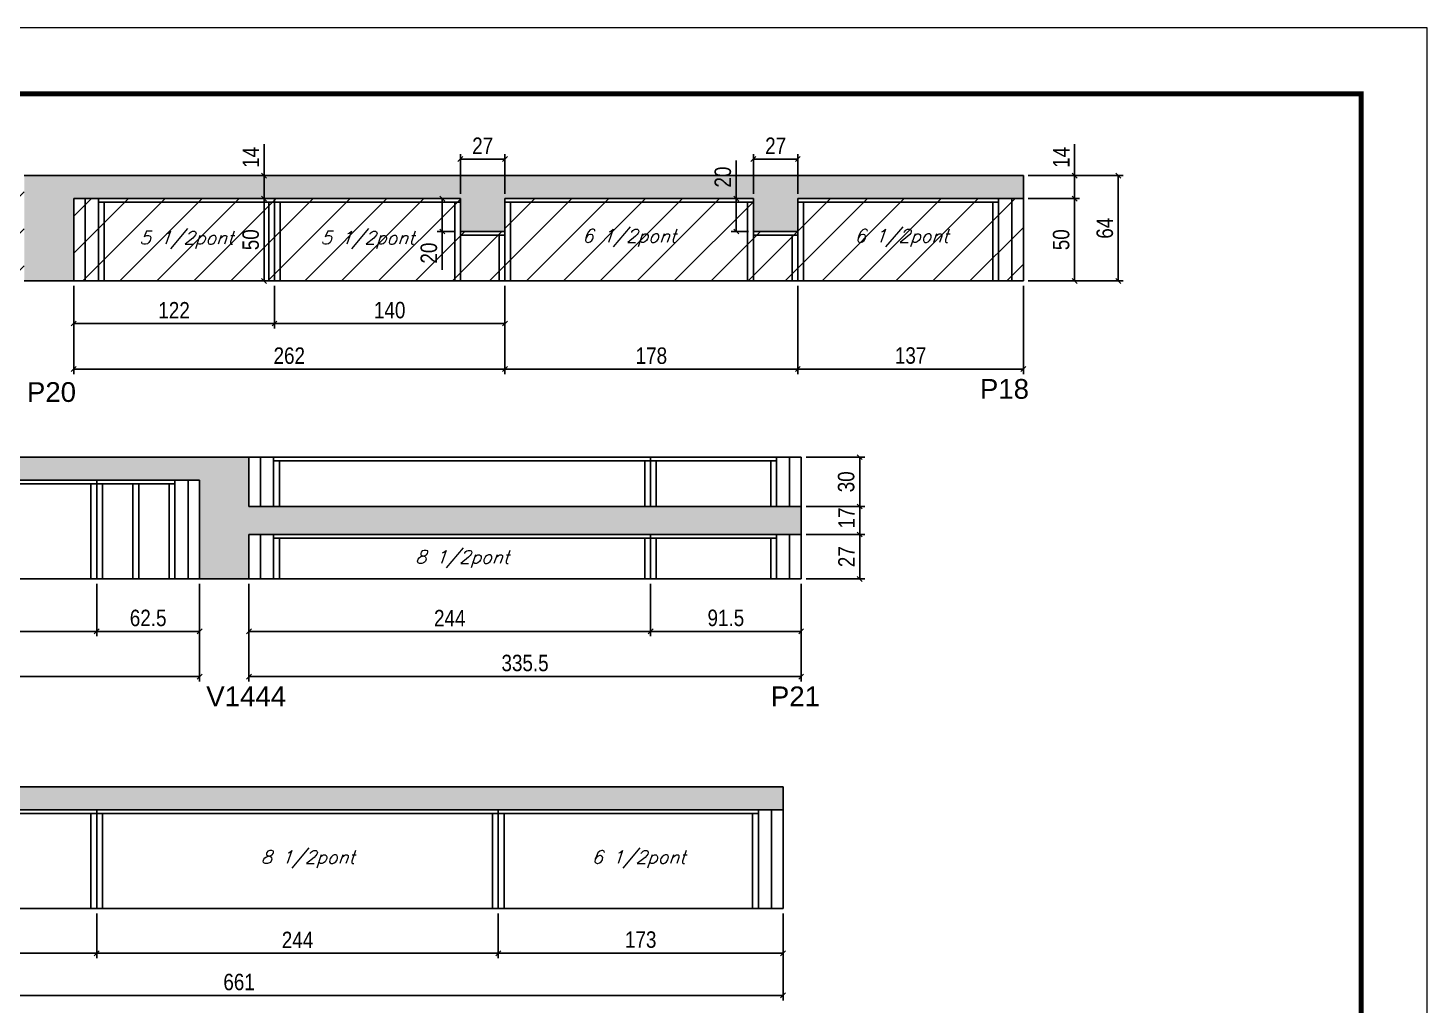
# Model space of a CAD drawing. Extents: x 3309 to 9563, y -2522 to 14608.
# Drawn here: x 3944 to 4794, y 9420 to 10014 of the extents above; entities that cross this region are included whole.
import ezdxf

# ---------------------------------------------------------------- set-up
doc = ezdxf.new("R2010")
doc.units = 0
doc.linetypes.add('DASHED', pattern=[0.75, 0.5, -0.25])
for name, color, linetype in [('5', 5, 'Continuous'), ('COTA', 241, 'Continuous'), ('Painéis', 200, 'Continuous'), ('SARR_2.2x7', 40, 'Continuous'), ('SARR_3.5x7', 81, 'Continuous'), ('texto', 7, 'Continuous')]:
    doc.layers.add(name, color=color, linetype=linetype)
for name, color, linetype, lineweight in [('Folhas', 255, 'Continuous', 9), ('Hachura', 251, 'Continuous', 9), ('SARRAFO DE PRESSAO', 251, 'DASHED', 9)]:
    doc.layers.add(name, color=color, linetype=linetype, lineweight=lineweight)
doc.styles.add('COTA TECNICA', font='techl___.ttf', dxfattribs={"height": 10})
doc.styles.add('Romans', font='romans.shx')
doc.styles.get("Standard").update_dxf_attribs({"font": 'arial.ttf'})
doc.dimstyles.new('PAINEL', dxfattribs={"dimtxt": 10, "dimasz": 3, "dimexe": 3, "dimexo": 3, "dimgap": 3, "dimtad": 1, "dimdec": 1, "dimzin": 12, "dimdsep": 46, "dimtxsty": 'COTA TECNICA', "dimblk1": 'OBLIQUE', "dimblk2": 'OBLIQUE', "dimsah": 1, "dimcen": 0.9, "dimclrd": 4, "dimclre": 4, "dimclrt": 240, "dimadec": 1, "dimazin": 3, "dimtfac": 1, "dimtdec": 1, "dimtmove": 0, "dimatfit": 3, "dimfxl": 1, "dimtolj": 1, "dimtzin": 12, "dimarcsym": 0})

# ---------------------------------------------------------------- blocks, each defined once
blk = doc.blocks.new('9999999999')
at = {"layer": 'Folhas'}
blk.add_lwpolyline([(98138.98, 34190.21), (99623.98, 34190.21), (99623.98, 35240.21), (98138.98, 35240.21)], close=True, dxfattribs=at)
at = {"layer": 'Folhas', "color": 30, "const_width": 3}
blk.add_lwpolyline([(98213.98, 34230.21), (99583.98, 34230.21), (99583.98, 35200.21), (98213.98, 35200.21)], close=True, dxfattribs=at)
blk = doc.blocks.new('_Oblique')
at = {"color": 0, "linetype": 'ByBlock', "lineweight": -2}
blk.add_line((-0.5, -0.5), (0.5, 0.5), dxfattribs=at)
blk = doc.blocks.new('*D1959')
at = {"layer": 'COTA', "color": 4, "linetype": 'ByBlock', "lineweight": -2, "transparency": 16777216}
for p, q in [((4094.11, 9856.84), (4094.11, 9830.92)), ((4234.11, 9856.84), (4234.11, 9830.92)), ((4234.11, 9833.92), (4094.11, 9833.92))]:
    blk.add_line(p, q, dxfattribs=at)
at = {"layer": 'Defpoints', "color": 0, "linetype": 'ByBlock', "transparency": 16777216}
for p in [(4094.11, 9859.84), (4234.11, 9859.84), (4094.11, 9833.92)]:
    blk.add_point(p, dxfattribs=at)
at = {"layer": 'COTA', "color": 4, "linetype": 'ByBlock', "lineweight": -2, "transparency": 16777216, "xscale": 3, "yscale": 3, "zscale": 3, "rotation": 180}
blk.add_blockref('_Oblique', (4094.11, 9833.92), dxfattribs=at)
at = {"layer": 'COTA', "color": 4, "linetype": 'ByBlock', "lineweight": -2, "transparency": 16777216, "xscale": 3, "yscale": 3, "zscale": 3}
blk.add_blockref('_Oblique', (4234.11, 9833.92), dxfattribs=at)
at = {"layer": 'COTA', "color": 240, "linetype": 'ByBlock', "transparency": 16777216, "insert": (4164.11, 9842.02), "char_height": 10, "attachment_point": 5, "style": 'COTA TECNICA'}
blk.add_mtext('\\A1;140', dxfattribs=at)
blk = doc.blocks.new('*D1960')
at = {"layer": 'COTA', "color": 4, "linetype": 'ByBlock', "lineweight": -2, "transparency": 16777216}
for p, q in [((3972.11, 9856.84), (3972.11, 9830.92)), ((4094.11, 9856.84), (4094.11, 9830.92)), ((4094.11, 9833.92), (3972.11, 9833.92))]:
    blk.add_line(p, q, dxfattribs=at)
at = {"layer": 'Defpoints', "color": 0, "linetype": 'ByBlock', "transparency": 16777216}
for p in [(3972.11, 9859.84), (4094.11, 9859.84), (3972.11, 9833.92)]:
    blk.add_point(p, dxfattribs=at)
at = {"layer": 'COTA', "color": 4, "linetype": 'ByBlock', "lineweight": -2, "transparency": 16777216, "xscale": 3, "yscale": 3, "zscale": 3, "rotation": 180}
blk.add_blockref('_Oblique', (3972.11, 9833.92), dxfattribs=at)
at = {"layer": 'COTA', "color": 4, "linetype": 'ByBlock', "lineweight": -2, "transparency": 16777216, "xscale": 3, "yscale": 3, "zscale": 3}
blk.add_blockref('_Oblique', (4094.11, 9833.92), dxfattribs=at)
at = {"layer": 'COTA', "color": 240, "linetype": 'ByBlock', "transparency": 16777216, "insert": (4033.11, 9841.98), "char_height": 10, "attachment_point": 5, "style": 'COTA TECNICA'}
blk.add_mtext('\\A1;122', dxfattribs=at)
blk = doc.blocks.new('*D1973')
at = {"layer": 'COTA', "color": 4, "linetype": 'ByBlock', "lineweight": -2, "transparency": 16777216}
for p, q in [((3972.11, 9856.84), (3972.11, 9803.21)), ((4234.11, 9856.84), (4234.11, 9803.21)), ((4234.11, 9806.21), (3972.11, 9806.21))]:
    blk.add_line(p, q, dxfattribs=at)
at = {"layer": 'Defpoints', "color": 0, "linetype": 'ByBlock', "transparency": 16777216}
for p in [(3972.11, 9859.84), (4234.11, 9859.84), (3972.11, 9806.21)]:
    blk.add_point(p, dxfattribs=at)
at = {"layer": 'COTA', "color": 4, "linetype": 'ByBlock', "lineweight": -2, "transparency": 16777216, "xscale": 3, "yscale": 3, "zscale": 3, "rotation": 180}
blk.add_blockref('_Oblique', (3972.11, 9806.21), dxfattribs=at)
at = {"layer": 'COTA', "color": 4, "linetype": 'ByBlock', "lineweight": -2, "transparency": 16777216, "xscale": 3, "yscale": 3, "zscale": 3}
blk.add_blockref('_Oblique', (4234.11, 9806.21), dxfattribs=at)
at = {"layer": 'COTA', "color": 240, "linetype": 'ByBlock', "transparency": 16777216, "insert": (4103.11, 9814.32), "char_height": 10, "attachment_point": 5, "style": 'COTA TECNICA'}
blk.add_mtext('\\A1;262', dxfattribs=at)
blk = doc.blocks.new('*D1974')
at = {"layer": 'COTA', "color": 4, "lineweight": -2, "transparency": 16777216}
for p, q in [((4234.11, 9856.84), (4234.11, 9803.21)), ((4412.11, 9856.84), (4412.11, 9803.21)), ((4234.11, 9806.21), (4412.11, 9806.21))]:
    blk.add_line(p, q, dxfattribs=at)
at = {"layer": 'Defpoints', "color": 0, "transparency": 16777216}
for p in [(4234.11, 9859.84), (4412.11, 9859.84), (4412.11, 9806.21)]:
    blk.add_point(p, dxfattribs=at)
at = {"layer": 'COTA', "color": 4, "lineweight": -2, "transparency": 16777216, "xscale": 3, "yscale": 3, "zscale": 3, "rotation": 180}
blk.add_blockref('_Oblique', (4234.11, 9806.21), dxfattribs=at)
at = {"layer": 'COTA', "color": 4, "lineweight": -2, "transparency": 16777216, "xscale": 3, "yscale": 3, "zscale": 3}
blk.add_blockref('_Oblique', (4412.11, 9806.21), dxfattribs=at)
at = {"layer": 'COTA', "color": 240, "transparency": 16777216, "insert": (4323.11, 9814.31), "char_height": 10, "attachment_point": 5, "style": 'COTA TECNICA'}
blk.add_mtext('\\A1;178', dxfattribs=at)
blk = doc.blocks.new('*D1975')
at = {"layer": 'COTA', "color": 4, "lineweight": -2, "transparency": 16777216}
for p, q in [((4204.11, 9909.84), (4193.05, 9909.84)), ((4196.05, 9909.84), (4196.05, 9889.84)), ((4204.11, 9889.84), (4193.05, 9889.84)), ((4196.05, 9889.84), (4196.05, 9866.63))]:
    blk.add_line(p, q, dxfattribs=at)
at = {"layer": 'Defpoints', "color": 0, "transparency": 16777216}
for p in [(4207.11, 9909.84), (4196.05, 9889.84), (4207.11, 9889.84)]:
    blk.add_point(p, dxfattribs=at)
at = {"layer": 'COTA', "color": 4, "lineweight": -2, "transparency": 16777216, "xscale": 3, "yscale": 3, "zscale": 3}
for p, rotation in [((4196.05, 9909.84), 90), ((4196.05, 9889.84), 270)]:
    blk.add_blockref('_Oblique', p, dxfattribs=dict(at, rotation=rotation))
at = {"layer": 'COTA', "color": 240, "transparency": 16777216, "insert": (4187.95, 9876.73), "char_height": 10, "attachment_point": 5, "rotation": 90, "style": 'COTA TECNICA'}
blk.add_mtext('\\A1;20', dxfattribs=at)
blk = doc.blocks.new('*D1976')
at = {"layer": 'COTA', "color": 4, "lineweight": -2, "transparency": 16777216}
for p, q in [((4207.11, 9912.84), (4207.11, 9936.9)), ((4234.11, 9912.84), (4234.11, 9936.9)), ((4207.11, 9933.9), (4234.11, 9933.9))]:
    blk.add_line(p, q, dxfattribs=at)
at = {"layer": 'Defpoints', "color": 0, "transparency": 16777216}
for p in [(4234.11, 9933.9), (4207.11, 9909.84), (4234.11, 9909.84)]:
    blk.add_point(p, dxfattribs=at)
at = {"layer": 'COTA', "color": 4, "lineweight": -2, "transparency": 16777216, "xscale": 3, "yscale": 3, "zscale": 3, "rotation": 180}
blk.add_blockref('_Oblique', (4207.11, 9933.9), dxfattribs=at)
at = {"layer": 'COTA', "color": 4, "lineweight": -2, "transparency": 16777216, "xscale": 3, "yscale": 3, "zscale": 3}
blk.add_blockref('_Oblique', (4234.11, 9933.9), dxfattribs=at)
at = {"layer": 'COTA', "color": 240, "transparency": 16777216, "insert": (4220.61, 9941.97), "char_height": 10, "attachment_point": 5, "style": 'COTA TECNICA'}
blk.add_mtext('\\A1;27', dxfattribs=at)
blk = doc.blocks.new('*D1977')
at = {"layer": 'COTA', "color": 4, "lineweight": -2, "transparency": 16777216}
for p, q in [((4385.11, 9912.84), (4385.11, 9936.9)), ((4412.11, 9912.84), (4412.11, 9936.9)), ((4385.11, 9933.9), (4412.11, 9933.9))]:
    blk.add_line(p, q, dxfattribs=at)
at = {"layer": 'Defpoints', "color": 0, "transparency": 16777216}
for p in [(4412.11, 9933.9), (4385.11, 9909.84), (4412.11, 9909.84)]:
    blk.add_point(p, dxfattribs=at)
at = {"layer": 'COTA', "color": 4, "lineweight": -2, "transparency": 16777216, "xscale": 3, "yscale": 3, "zscale": 3, "rotation": 180}
blk.add_blockref('_Oblique', (4385.11, 9933.9), dxfattribs=at)
at = {"layer": 'COTA', "color": 4, "lineweight": -2, "transparency": 16777216, "xscale": 3, "yscale": 3, "zscale": 3}
blk.add_blockref('_Oblique', (4412.11, 9933.9), dxfattribs=at)
at = {"layer": 'COTA', "color": 240, "transparency": 16777216, "insert": (4398.61, 9941.97), "char_height": 10, "attachment_point": 5, "style": 'COTA TECNICA'}
blk.add_mtext('\\A1;27', dxfattribs=at)
blk = doc.blocks.new('*D1961')
at = {"layer": 'COTA', "color": 4, "lineweight": -2, "transparency": 16777216}
for p, q in [((4552.11, 9909.84), (4583.22, 9909.84)), ((4580.22, 9859.84), (4580.22, 9909.84)), ((4552.11, 9859.84), (4583.22, 9859.84))]:
    blk.add_line(p, q, dxfattribs=at)
at = {"layer": 'Defpoints', "color": 0, "transparency": 16777216}
for p in [(4549.11, 9909.84), (4580.22, 9909.84), (4549.11, 9859.84)]:
    blk.add_point(p, dxfattribs=at)
at = {"layer": 'COTA', "color": 4, "lineweight": -2, "transparency": 16777216, "xscale": 3, "yscale": 3, "zscale": 3}
for p, rotation in [((4580.22, 9909.84), 90), ((4580.22, 9859.84), 270)]:
    blk.add_blockref('_Oblique', p, dxfattribs=dict(at, rotation=rotation))
at = {"layer": 'COTA', "color": 240, "transparency": 16777216, "insert": (4572.11, 9884.84), "char_height": 10, "attachment_point": 5, "rotation": 90, "style": 'COTA TECNICA'}
blk.add_mtext('\\A1;50', dxfattribs=at)
blk = doc.blocks.new('*D1962')
at = {"layer": 'COTA', "color": 4, "lineweight": -2, "transparency": 16777216}
for p, q in [((4580.22, 9923.84), (4580.22, 9942.95)), ((4552.11, 9923.84), (4583.22, 9923.84)), ((4580.22, 9909.84), (4580.22, 9923.84)), ((4552.11, 9909.84), (4583.22, 9909.84))]:
    blk.add_line(p, q, dxfattribs=at)
at = {"layer": 'Defpoints', "color": 0, "transparency": 16777216}
for p in [(4549.11, 9923.84), (4580.22, 9923.84), (4549.11, 9909.84)]:
    blk.add_point(p, dxfattribs=at)
at = {"layer": 'COTA', "color": 4, "lineweight": -2, "transparency": 16777216, "xscale": 3, "yscale": 3, "zscale": 3}
for p, rotation in [((4580.22, 9923.84), 90), ((4580.22, 9909.84), 270)]:
    blk.add_blockref('_Oblique', p, dxfattribs=dict(at, rotation=rotation))
at = {"layer": 'COTA', "color": 240, "transparency": 16777216, "insert": (4572.15, 9934.9), "char_height": 10, "attachment_point": 5, "rotation": 90, "style": 'COTA TECNICA'}
blk.add_mtext('\\A1;14', dxfattribs=at)
blk = doc.blocks.new('*D1963')
at = {"layer": 'COTA', "color": 4, "lineweight": -2, "transparency": 16777216}
for p, q in [((4552.11, 9923.84), (4609.74, 9923.84)), ((4606.74, 9859.84), (4606.74, 9923.84)), ((4552.11, 9859.84), (4609.74, 9859.84))]:
    blk.add_line(p, q, dxfattribs=at)
at = {"layer": 'Defpoints', "color": 0, "transparency": 16777216}
for p in [(4549.11, 9923.84), (4606.74, 9923.84), (4549.11, 9859.84)]:
    blk.add_point(p, dxfattribs=at)
at = {"layer": 'COTA', "color": 4, "lineweight": -2, "transparency": 16777216, "xscale": 3, "yscale": 3, "zscale": 3}
for p, rotation in [((4606.74, 9923.84), 90), ((4606.74, 9859.84), 270)]:
    blk.add_blockref('_Oblique', p, dxfattribs=dict(at, rotation=rotation))
at = {"layer": 'COTA', "color": 240, "transparency": 16777216, "insert": (4598.64, 9891.84), "char_height": 10, "attachment_point": 5, "rotation": 90, "style": 'COTA TECNICA'}
blk.add_mtext('\\A1;64', dxfattribs=at)
blk = doc.blocks.new('*D1978')
at = {"layer": 'COTA', "color": 4, "lineweight": -2, "transparency": 16777216}
for p, q in [((4412.11, 9856.84), (4412.11, 9803.21)), ((4549.11, 9856.84), (4549.11, 9803.21)), ((4549.11, 9806.21), (4412.11, 9806.21))]:
    blk.add_line(p, q, dxfattribs=at)
at = {"layer": 'Defpoints', "color": 0, "transparency": 16777216}
for p in [(4412.11, 9859.84), (4549.11, 9859.84), (4412.11, 9806.21)]:
    blk.add_point(p, dxfattribs=at)
at = {"layer": 'COTA', "color": 4, "lineweight": -2, "transparency": 16777216, "xscale": 3, "yscale": 3, "zscale": 3, "rotation": 180}
blk.add_blockref('_Oblique', (4412.11, 9806.21), dxfattribs=at)
at = {"layer": 'COTA', "color": 4, "lineweight": -2, "transparency": 16777216, "xscale": 3, "yscale": 3, "zscale": 3}
blk.add_blockref('_Oblique', (4549.11, 9806.21), dxfattribs=at)
at = {"layer": 'COTA', "color": 240, "transparency": 16777216, "insert": (4480.61, 9814.43), "char_height": 10, "attachment_point": 5, "style": 'COTA TECNICA'}
blk.add_mtext('\\A1;137', dxfattribs=at)
blk = doc.blocks.new('*D1979')
at = {"layer": 'COTA', "color": 4, "lineweight": -2, "transparency": 16777216}
for p, q in [((4374.66, 9909.84), (4374.66, 9933.05)), ((4382.11, 9909.84), (4371.66, 9909.84)), ((4374.66, 9889.84), (4374.66, 9909.84)), ((4382.11, 9889.84), (4371.66, 9889.84))]:
    blk.add_line(p, q, dxfattribs=at)
at = {"layer": 'Defpoints', "color": 0, "transparency": 16777216}
for p in [(4374.66, 9909.84), (4385.11, 9909.84), (4385.11, 9889.84)]:
    blk.add_point(p, dxfattribs=at)
at = {"layer": 'COTA', "color": 4, "lineweight": -2, "transparency": 16777216, "xscale": 3, "yscale": 3, "zscale": 3}
for p, rotation in [((4374.66, 9909.84), 90), ((4374.66, 9889.84), 270)]:
    blk.add_blockref('_Oblique', p, dxfattribs=dict(at, rotation=rotation))
at = {"layer": 'COTA', "color": 240, "transparency": 16777216, "insert": (4366.56, 9922.94), "char_height": 10, "attachment_point": 5, "rotation": 90, "style": 'COTA TECNICA'}
blk.add_mtext('\\A1;20', dxfattribs=at)
blk = doc.blocks.new('*D1980')
at = {"layer": 'COTA', "color": 4, "lineweight": -2, "transparency": 16777216}
for p, q in [((4091.11, 9909.84), (4084.8, 9909.84)), ((4087.8, 9909.84), (4087.8, 9859.84)), ((4091.11, 9859.84), (4084.8, 9859.84))]:
    blk.add_line(p, q, dxfattribs=at)
at = {"layer": 'Defpoints', "color": 0, "transparency": 16777216}
for p in [(4094.11, 9909.84, 0), (4087.8, 9859.84), (4094.11, 9859.84, 0)]:
    blk.add_point(p, dxfattribs=at)
at = {"layer": 'COTA', "color": 4, "lineweight": -2, "transparency": 16777216, "xscale": 3, "yscale": 3, "zscale": 3}
for p, rotation in [((4087.8, 9909.84), 90), ((4087.8, 9859.84), 270)]:
    blk.add_blockref('_Oblique', p, dxfattribs=dict(at, rotation=rotation))
at = {"layer": 'COTA', "color": 240, "transparency": 16777216, "insert": (4079.69, 9884.84), "char_height": 10, "attachment_point": 5, "rotation": 90, "style": 'COTA TECNICA'}
blk.add_mtext('\\A1;50', dxfattribs=at)
blk = doc.blocks.new('*D1981')
at = {"layer": 'COTA', "color": 4, "lineweight": -2, "transparency": 16777216}
for p, q in [((4087.8, 9923.84), (4087.8, 9942.95)), ((4091.11, 9923.84), (4084.8, 9923.84)), ((4087.8, 9909.84), (4087.8, 9923.84)), ((4091.11, 9909.84), (4084.8, 9909.84))]:
    blk.add_line(p, q, dxfattribs=at)
at = {"layer": 'Defpoints', "color": 0, "transparency": 16777216}
for p in [(4087.8, 9923.84), (4094.11, 9923.84, 0), (4094.11, 9909.84, 0)]:
    blk.add_point(p, dxfattribs=at)
at = {"layer": 'COTA', "color": 4, "lineweight": -2, "transparency": 16777216, "xscale": 3, "yscale": 3, "zscale": 3}
for p, rotation in [((4087.8, 9923.84), 90), ((4087.8, 9909.84), 270)]:
    blk.add_blockref('_Oblique', p, dxfattribs=dict(at, rotation=rotation))
at = {"layer": 'COTA', "color": 240, "transparency": 16777216, "insert": (4079.72, 9934.9), "char_height": 10, "attachment_point": 5, "rotation": 90, "style": 'COTA TECNICA'}
blk.add_mtext('\\A1;14', dxfattribs=at)
blk = doc.blocks.new('*D1982')
at = {"layer": 'COTA', "color": 4, "lineweight": -2, "transparency": 16777216}
for p, q in [((3742.11, 9675.71), (3742.11, 9616.33)), ((4048.61, 9675.71), (4048.61, 9616.33)), ((3742.11, 9619.33), (4048.61, 9619.33))]:
    blk.add_line(p, q, dxfattribs=at)
at = {"layer": 'Defpoints', "color": 0, "transparency": 16777216}
for p in [(3742.11, 9678.71), (4048.61, 9678.71), (4048.61, 9619.33)]:
    blk.add_point(p, dxfattribs=at)
at = {"layer": 'COTA', "color": 4, "lineweight": -2, "transparency": 16777216, "xscale": 3, "yscale": 3, "zscale": 3, "rotation": 180}
blk.add_blockref('_Oblique', (3742.11, 9619.33), dxfattribs=at)
at = {"layer": 'COTA', "color": 4, "lineweight": -2, "transparency": 16777216, "xscale": 3, "yscale": 3, "zscale": 3}
blk.add_blockref('_Oblique', (4048.61, 9619.33), dxfattribs=at)
at = {"layer": 'COTA', "color": 240, "transparency": 16777216, "insert": (3895.36, 9627.55), "char_height": 10, "attachment_point": 5, "style": 'COTA TECNICA'}
blk.add_mtext('\\A1;306.5', dxfattribs=at)
blk = doc.blocks.new('*D1983')
at = {"layer": 'COTA', "color": 4, "lineweight": -2, "transparency": 16777216}
for p, q in [((3742.11, 9675.71), (3742.11, 9643.81)), ((3986.11, 9675.71), (3986.11, 9643.81)), ((3742.11, 9646.81), (3986.11, 9646.81))]:
    blk.add_line(p, q, dxfattribs=at)
at = {"layer": 'Defpoints', "color": 0, "transparency": 16777216}
for p in [(3742.11, 9678.71), (3986.11, 9678.71), (3986.11, 9646.81)]:
    blk.add_point(p, dxfattribs=at)
at = {"layer": 'COTA', "color": 4, "lineweight": -2, "transparency": 16777216, "xscale": 3, "yscale": 3, "zscale": 3, "rotation": 180}
blk.add_blockref('_Oblique', (3742.11, 9646.81), dxfattribs=at)
at = {"layer": 'COTA', "color": 4, "lineweight": -2, "transparency": 16777216, "xscale": 3, "yscale": 3, "zscale": 3}
blk.add_blockref('_Oblique', (3986.11, 9646.81), dxfattribs=at)
at = {"layer": 'COTA', "color": 240, "transparency": 16777216, "insert": (3864.11, 9654.88), "char_height": 10, "attachment_point": 5, "style": 'COTA TECNICA'}
blk.add_mtext('\\A1;244', dxfattribs=at)
blk = doc.blocks.new('*D1984')
at = {"layer": 'COTA', "color": 4, "lineweight": -2, "transparency": 16777216}
for p, q in [((3986.11, 9675.71), (3986.11, 9643.81)), ((4048.61, 9675.71), (4048.61, 9643.81)), ((3986.11, 9646.81), (4048.61, 9646.81))]:
    blk.add_line(p, q, dxfattribs=at)
at = {"layer": 'Defpoints', "color": 0, "transparency": 16777216}
for p in [(3986.11, 9678.71), (4048.61, 9678.71), (4048.61, 9646.81)]:
    blk.add_point(p, dxfattribs=at)
at = {"layer": 'COTA', "color": 4, "lineweight": -2, "transparency": 16777216, "xscale": 3, "yscale": 3, "zscale": 3, "rotation": 180}
blk.add_blockref('_Oblique', (3986.11, 9646.81), dxfattribs=at)
at = {"layer": 'COTA', "color": 4, "lineweight": -2, "transparency": 16777216, "xscale": 3, "yscale": 3, "zscale": 3}
blk.add_blockref('_Oblique', (4048.61, 9646.81), dxfattribs=at)
at = {"layer": 'COTA', "color": 240, "transparency": 16777216, "insert": (4017.36, 9654.92), "char_height": 10, "attachment_point": 5, "style": 'COTA TECNICA'}
blk.add_mtext('\\A1;62.5', dxfattribs=at)
blk = doc.blocks.new('*D1988')
at = {"layer": 'COTA', "color": 4, "lineweight": -2, "transparency": 16777216}
for p, q in [((4078.61, 9675.71), (4078.61, 9616.33)), ((4414.11, 9675.71), (4414.11, 9616.33)), ((4078.61, 9619.33), (4414.11, 9619.33))]:
    blk.add_line(p, q, dxfattribs=at)
at = {"layer": 'Defpoints', "color": 0, "transparency": 16777216}
for p in [(4078.61, 9678.71), (4414.11, 9678.71), (4414.11, 9619.33)]:
    blk.add_point(p, dxfattribs=at)
at = {"layer": 'COTA', "color": 4, "lineweight": -2, "transparency": 16777216, "xscale": 3, "yscale": 3, "zscale": 3, "rotation": 180}
blk.add_blockref('_Oblique', (4078.61, 9619.33), dxfattribs=at)
at = {"layer": 'COTA', "color": 4, "lineweight": -2, "transparency": 16777216, "xscale": 3, "yscale": 3, "zscale": 3}
blk.add_blockref('_Oblique', (4414.11, 9619.33), dxfattribs=at)
at = {"layer": 'COTA', "color": 240, "transparency": 16777216, "insert": (4246.36, 9627.55), "char_height": 10, "attachment_point": 5, "style": 'COTA TECNICA'}
blk.add_mtext('\\A1;335.5', dxfattribs=at)
blk = doc.blocks.new('*D1989')
at = {"layer": 'COTA', "color": 4, "lineweight": -2, "transparency": 16777216}
for p, q in [((4078.61, 9675.71), (4078.61, 9643.81)), ((4322.61, 9675.71), (4322.61, 9643.81)), ((4078.61, 9646.81), (4322.61, 9646.81))]:
    blk.add_line(p, q, dxfattribs=at)
at = {"layer": 'Defpoints', "color": 0, "transparency": 16777216}
for p in [(4078.61, 9678.71), (4322.61, 9678.71), (4322.61, 9646.81)]:
    blk.add_point(p, dxfattribs=at)
at = {"layer": 'COTA', "color": 4, "lineweight": -2, "transparency": 16777216, "xscale": 3, "yscale": 3, "zscale": 3, "rotation": 180}
blk.add_blockref('_Oblique', (4078.61, 9646.81), dxfattribs=at)
at = {"layer": 'COTA', "color": 4, "lineweight": -2, "transparency": 16777216, "xscale": 3, "yscale": 3, "zscale": 3}
blk.add_blockref('_Oblique', (4322.61, 9646.81), dxfattribs=at)
at = {"layer": 'COTA', "color": 240, "transparency": 16777216, "insert": (4200.61, 9654.88), "char_height": 10, "attachment_point": 5, "style": 'COTA TECNICA'}
blk.add_mtext('\\A1;244', dxfattribs=at)
blk = doc.blocks.new('*D1990')
at = {"layer": 'COTA', "color": 4, "lineweight": -2, "transparency": 16777216}
for p, q in [((4322.61, 9675.71), (4322.61, 9643.81)), ((4414.11, 9675.71), (4414.11, 9643.81)), ((4322.61, 9646.81), (4414.11, 9646.81))]:
    blk.add_line(p, q, dxfattribs=at)
at = {"layer": 'Defpoints', "color": 0, "transparency": 16777216}
for p in [(4322.61, 9678.71), (4414.11, 9678.71), (4414.11, 9646.81)]:
    blk.add_point(p, dxfattribs=at)
at = {"layer": 'COTA', "color": 4, "lineweight": -2, "transparency": 16777216, "xscale": 3, "yscale": 3, "zscale": 3, "rotation": 180}
blk.add_blockref('_Oblique', (4322.61, 9646.81), dxfattribs=at)
at = {"layer": 'COTA', "color": 4, "lineweight": -2, "transparency": 16777216, "xscale": 3, "yscale": 3, "zscale": 3}
blk.add_blockref('_Oblique', (4414.11, 9646.81), dxfattribs=at)
at = {"layer": 'COTA', "color": 240, "transparency": 16777216, "insert": (4368.36, 9654.95), "char_height": 10, "attachment_point": 5, "style": 'COTA TECNICA'}
blk.add_mtext('\\A1;91.5', dxfattribs=at)
blk = doc.blocks.new('*D1991')
at = {"layer": 'COTA', "color": 4, "lineweight": -2, "transparency": 16777216}
for p, q in [((4417.11, 9705.71), (4452.72, 9705.71)), ((4449.72, 9705.71), (4449.72, 9678.71)), ((4417.11, 9678.71), (4452.72, 9678.71))]:
    blk.add_line(p, q, dxfattribs=at)
at = {"layer": 'Defpoints', "color": 0, "transparency": 16777216}
for p in [(4414.11, 9705.71, 0), (4414.11, 9678.71, 0), (4449.72, 9678.71)]:
    blk.add_point(p, dxfattribs=at)
at = {"layer": 'COTA', "color": 4, "lineweight": -2, "transparency": 16777216, "xscale": 3, "yscale": 3, "zscale": 3}
for p, rotation in [((4449.72, 9705.71), 90), ((4449.72, 9678.71), 270)]:
    blk.add_blockref('_Oblique', p, dxfattribs=dict(at, rotation=rotation))
at = {"layer": 'COTA', "color": 240, "transparency": 16777216, "insert": (4441.64, 9692.21), "char_height": 10, "attachment_point": 5, "rotation": 90, "style": 'COTA TECNICA'}
blk.add_mtext('\\A1;27', dxfattribs=at)
blk = doc.blocks.new('*D1992')
at = {"layer": 'COTA', "color": 4, "lineweight": -2, "transparency": 16777216}
for p, q in [((4417.11, 9722.71), (4452.72, 9722.71)), ((4449.72, 9705.71), (4449.72, 9722.71)), ((4417.11, 9705.71), (4452.72, 9705.71))]:
    blk.add_line(p, q, dxfattribs=at)
at = {"layer": 'Defpoints', "color": 0, "transparency": 16777216}
for p in [(4414.11, 9722.71, 0), (4449.72, 9722.71), (4414.11, 9705.71, 0)]:
    blk.add_point(p, dxfattribs=at)
at = {"layer": 'COTA', "color": 4, "lineweight": -2, "transparency": 16777216, "xscale": 3, "yscale": 3, "zscale": 3}
for p, rotation in [((4449.72, 9722.71), 90), ((4449.72, 9705.71), 270)]:
    blk.add_blockref('_Oblique', p, dxfattribs=dict(at, rotation=rotation))
at = {"layer": 'COTA', "color": 240, "transparency": 16777216, "insert": (4441.64, 9715.71), "char_height": 10, "attachment_point": 5, "rotation": 90, "style": 'COTA TECNICA'}
blk.add_mtext('\\A1;17', dxfattribs=at)
blk = doc.blocks.new('*D1993')
at = {"layer": 'COTA', "color": 4, "lineweight": -2, "transparency": 16777216}
for p, q in [((4417.11, 9752.71), (4452.72, 9752.71)), ((4449.72, 9722.71), (4449.72, 9752.71)), ((4417.11, 9722.71), (4452.72, 9722.71))]:
    blk.add_line(p, q, dxfattribs=at)
at = {"layer": 'Defpoints', "color": 0, "transparency": 16777216}
for p in [(4414.11, 9752.71, 0), (4449.72, 9752.71), (4414.11, 9722.71, 0)]:
    blk.add_point(p, dxfattribs=at)
at = {"layer": 'COTA', "color": 4, "lineweight": -2, "transparency": 16777216, "xscale": 3, "yscale": 3, "zscale": 3}
for p, rotation in [((4449.72, 9752.71), 90), ((4449.72, 9722.71), 270)]:
    blk.add_blockref('_Oblique', p, dxfattribs=dict(at, rotation=rotation))
at = {"layer": 'COTA', "color": 240, "transparency": 16777216, "insert": (4441.5, 9737.71), "char_height": 10, "attachment_point": 5, "rotation": 90, "style": 'COTA TECNICA'}
blk.add_mtext('\\A1;30', dxfattribs=at)
blk = doc.blocks.new('*D1994')
at = {"layer": 'COTA', "color": 4, "linetype": 'ByBlock', "lineweight": -2, "transparency": 16777216}
for p, q in [((3742.11, 9475.32), (3742.11, 9448.19)), ((3986.11, 9475.32), (3986.11, 9448.19)), ((3986.11, 9451.19), (3742.11, 9451.19))]:
    blk.add_line(p, q, dxfattribs=at)
at = {"layer": 'Defpoints', "color": 0, "linetype": 'ByBlock', "transparency": 16777216}
for p in [(3742.11, 9478.32), (3986.11, 9478.32), (3742.11, 9451.19)]:
    blk.add_point(p, dxfattribs=at)
at = {"layer": 'COTA', "color": 4, "linetype": 'ByBlock', "lineweight": -2, "transparency": 16777216, "xscale": 3, "yscale": 3, "zscale": 3, "rotation": 180}
blk.add_blockref('_Oblique', (3742.11, 9451.19), dxfattribs=at)
at = {"layer": 'COTA', "color": 4, "linetype": 'ByBlock', "lineweight": -2, "transparency": 16777216, "xscale": 3, "yscale": 3, "zscale": 3}
blk.add_blockref('_Oblique', (3986.11, 9451.19), dxfattribs=at)
at = {"layer": 'COTA', "color": 240, "linetype": 'ByBlock', "transparency": 16777216, "insert": (3864.11, 9459.27), "char_height": 10, "attachment_point": 5, "style": 'COTA TECNICA'}
blk.add_mtext('\\A1;244', dxfattribs=at)
blk = doc.blocks.new('*D1995')
at = {"layer": 'COTA', "color": 4, "lineweight": -2, "transparency": 16777216}
for p, q in [((3986.11, 9475.32), (3986.11, 9448.19)), ((4230.11, 9475.32), (4230.11, 9448.19)), ((3986.11, 9451.19), (4230.11, 9451.19))]:
    blk.add_line(p, q, dxfattribs=at)
at = {"layer": 'Defpoints', "color": 0, "transparency": 16777216}
for p in [(3986.11, 9478.32, 0), (4230.11, 9478.32, 0), (4230.11, 9451.19)]:
    blk.add_point(p, dxfattribs=at)
at = {"layer": 'COTA', "color": 4, "lineweight": -2, "transparency": 16777216, "xscale": 3, "yscale": 3, "zscale": 3, "rotation": 180}
blk.add_blockref('_Oblique', (3986.11, 9451.19), dxfattribs=at)
at = {"layer": 'COTA', "color": 4, "lineweight": -2, "transparency": 16777216, "xscale": 3, "yscale": 3, "zscale": 3}
blk.add_blockref('_Oblique', (4230.11, 9451.19), dxfattribs=at)
at = {"layer": 'COTA', "color": 240, "transparency": 16777216, "insert": (4108.11, 9459.27), "char_height": 10, "attachment_point": 5, "style": 'COTA TECNICA'}
blk.add_mtext('\\A1;244', dxfattribs=at)
blk = doc.blocks.new('*D1996')
at = {"layer": 'COTA', "color": 4, "lineweight": -2, "transparency": 16777216}
for p, q in [((4230.11, 9475.32), (4230.11, 9448.19)), ((4403.11, 9475.32), (4403.11, 9448.19)), ((4230.11, 9451.19), (4403.11, 9451.19))]:
    blk.add_line(p, q, dxfattribs=at)
at = {"layer": 'Defpoints', "color": 0, "transparency": 16777216}
for p in [(4230.11, 9478.32, 0), (4403.11, 9478.32, 0), (4403.11, 9451.19)]:
    blk.add_point(p, dxfattribs=at)
at = {"layer": 'COTA', "color": 4, "lineweight": -2, "transparency": 16777216, "xscale": 3, "yscale": 3, "zscale": 3, "rotation": 180}
blk.add_blockref('_Oblique', (4230.11, 9451.19), dxfattribs=at)
at = {"layer": 'COTA', "color": 4, "lineweight": -2, "transparency": 16777216, "xscale": 3, "yscale": 3, "zscale": 3}
blk.add_blockref('_Oblique', (4403.11, 9451.19), dxfattribs=at)
at = {"layer": 'COTA', "color": 240, "transparency": 16777216, "insert": (4316.61, 9459.41), "char_height": 10, "attachment_point": 5, "style": 'COTA TECNICA'}
blk.add_mtext('\\A1;173', dxfattribs=at)
blk = doc.blocks.new('*D1997')
at = {"layer": 'COTA', "color": 4, "lineweight": -2, "transparency": 16777216}
for p, q in [((3742.11, 9475.32), (3742.11, 9422.54)), ((4403.11, 9475.32), (4403.11, 9422.54)), ((4403.11, 9425.54), (3742.11, 9425.54))]:
    blk.add_line(p, q, dxfattribs=at)
at = {"layer": 'Defpoints', "color": 0, "transparency": 16777216}
for p in [(3742.11, 9478.32, 0), (4403.11, 9478.32, 0), (3742.11, 9425.54)]:
    blk.add_point(p, dxfattribs=at)
at = {"layer": 'COTA', "color": 4, "lineweight": -2, "transparency": 16777216, "xscale": 3, "yscale": 3, "zscale": 3, "rotation": 180}
blk.add_blockref('_Oblique', (3742.11, 9425.54), dxfattribs=at)
at = {"layer": 'COTA', "color": 4, "lineweight": -2, "transparency": 16777216, "xscale": 3, "yscale": 3, "zscale": 3}
blk.add_blockref('_Oblique', (4403.11, 9425.54), dxfattribs=at)
at = {"layer": 'COTA', "color": 240, "transparency": 16777216, "insert": (4072.61, 9433.64), "char_height": 10, "attachment_point": 5, "style": 'COTA TECNICA'}
blk.add_mtext('\\A1;661', dxfattribs=at)

msp = doc.modelspace()

# ---------------------------------------------------------------- hatches: boundary and pattern name
at = {"layer": 'COTA'}
h = msp.add_hatch(dxfattribs=at)
h.set_pattern_fill('AR-CONC', color=256, scale=0.03)
h.set_pattern_definition([(50, (-3233.3156, -935.0153), (5.46554, -0.4781726), [0.5715, -6.2865]), (355, (-3233.3156, -935.0153), (-1.0573026, 5.7317054), [0.4572, -5.0292175]), (100.451445, (-3232.86, -935.055), (4.4082374, 5.2535326), [0.4857003, -5.3427073]), (46.1842, (-3233.3156, -933.491), (8.1323712, -1.26127), [0.85725, -9.42975]), (96.63556, (-3232.638, -933.5964), (7.122124, 7.4227837), [0.7285507, -8.014068]), (351.18415, (-3233.316, -933.491), (7.122124, 7.422784), [0.685799, -7.543792]), (21, (-3232.5536, -933.8723), (4.5484317, -3.067956), [0.5715, -6.2865]), (326, (-3232.5536, -933.8723), (1.8540609, 5.525639), [0.4572, -5.0292]), (71.451445, (-3232.1746, -934.128), (6.4024926, 2.457683), [0.4857003, -5.3426981]), (37.5, (-3233.3156, -935.0153), (0.0926581, 2.53665117), [0, -4.96824, 0, -5.1054, 0, -5.04825]), (7.5, (-3233.3156, -935.0153), (2.0045899, 3.00541724), [0, -2.91084, 0, -4.85394, 0, -1.92405]), (327.5, (-3235.0149, -935.0153), (4.06771786, -0.17186232), [0, -1.905, 0, -5.9436, 0, -7.8867]), (317.5, (-3235.777, -935.0153), (4.4438754, 0.7627947), [0, -2.4765, 0, -3.94716, 0, -5.6007])])
h.paths.add_polyline_path([(4207.11, 9889.84), (4234.11, 9889.84), (4234.11, 9909.84), (4385.11, 9909.84), (4385.11, 9889.84), (4412.11, 9889.84), (4412.11, 9909.84), (4549.11, 9909.84), (4549.11, 9923.84), (3942.11, 9923.84), (3942.11, 9859.84), (3972.11, 9859.84), (3972.11, 9909.84), (4207.11, 9909.84)])
h = msp.add_hatch(dxfattribs=at)
h.set_pattern_fill('AR-CONC', color=256, scale=0.03)
h.paths.add_polyline_path([(4048.61, 9678.71), (4078.61, 9678.71), (4078.61, 9705.71), (4414.11, 9705.71), (4414.11, 9722.71), (4078.61, 9722.71), (4078.61, 9752.71), (3742.11, 9752.71), (3742.11, 9738.71), (4048.61, 9738.71)])
h = msp.add_hatch(dxfattribs=at)
h.set_pattern_fill('AR-CONC', color=256, scale=0.03)
h.paths.add_polyline_path([(4403.11, 9552.32), (3742.11, 9552.32), (3742.11, 9538.32), (4403.11, 9538.32)])
at = {"layer": 'Hachura'}
h = msp.add_hatch(dxfattribs=at)
h.set_pattern_fill('ANSI31', color=256, scale=5)
h.paths.add_polyline_path([(3820.11, 9859.84), (3820.11, 9923.84), (3742.11, 9923.84), (3742.11, 9859.84)])
h.paths.add_polyline_path([(3942.11, 9859.84), (3942.11, 9923.84), (3820.11, 9923.84), (3820.11, 9859.84)])
h.paths.add_polyline_path([(4094.11, 9859.84), (4094.11, 9909.84), (3972.11, 9909.84), (3972.11, 9859.84)])
h.paths.add_polyline_path([(4234.11, 9859.84), (4234.11, 9889.84), (4207.11, 9889.84), (4207.11, 9909.84), (4094.11, 9909.84), (4094.11, 9859.84)])
h.paths.add_polyline_path([(4234.11, 9909.84), (4234.11, 9859.84), (4412.11, 9859.84), (4412.11, 9889.84), (4385.11, 9889.84), (4385.11, 9909.84)])
h.paths.add_polyline_path([(4412.11, 9909.84), (4412.11, 9859.84), (4549.11, 9859.84), (4549.11, 9909.84)])
h.paths.add_polyline_path([(3986.11, 9303.82), (3986.11, 9353.82), (3742.11, 9353.82), (3742.11, 9303.82)])
h.paths.add_polyline_path([(4230.11, 9303.82), (4230.11, 9353.82), (3986.11, 9353.82), (3986.11, 9303.82)])
h.paths.add_polyline_path([(4474.11, 9303.82), (4474.11, 9353.82), (4230.11, 9353.82), (4230.11, 9303.82)])
h.paths.add_polyline_path([(4474.11, 9353.82), (4474.11, 9303.82), (4576.11, 9303.82), (4576.11, 9353.82)])

# ---------------------------------------------------------------- linework, layer by layer
at = {"layer": 'COTA'}
for p, q in [((3942.11, 9923.84, 0), (4549.11, 9923.84, 0)), ((4549.11, 9923.84, 0), (4549.11, 9909.84, 0)), ((4207.11, 9889.84, 0), (4207.11, 9859.84, 0)), ((4385.11, 9889.84, 0), (4385.11, 9859.84, 0)), ((3942.11, 9859.84, 0), (3972.11, 9859.84, 0)), ((3742.11, 9752.71, 0), (4078.61, 9752.71, 0)), ((4414.11, 9705.71, 0), (4414.11, 9722.71, 0)), ((4048.61, 9678.71, 0), (4078.61, 9678.71, 0)), ((3742.11, 9552.32, 0), (4403.11, 9552.32, 0)), ((4403.11, 9538.32, 0), (4403.11, 9552.32, 0))]:
    msp.add_line(p, q, dxfattribs=at)
at = {"layer": 'Painéis', "linetype": 'ByBlock'}
for p, q in [((4207.11, 9909.84, 0), (3972.11, 9909.84, 0)), ((3972.11, 9859.84, 0), (3972.11, 9909.84, 0)), ((4094.11, 9859.84, 0), (4094.11, 9909.84, 0)), ((4207.11, 9889.84, 0), (4207.11, 9909.84, 0)), ((4234.11, 9859.84, 0), (4234.11, 9909.84, 0)), ((4234.11, 9909.84, 0), (4385.11, 9909.84, 0)), ((4385.11, 9889.84, 0), (4385.11, 9909.84, 0)), ((4412.11, 9859.84, 0), (4412.11, 9909.84, 0)), ((4412.11, 9909.84, 0), (4549.11, 9909.84, 0)), ((4549.11, 9909.84, 0), (4549.11, 9859.84, 0)), ((4234.11, 9889.84, 0), (4207.11, 9889.84, 0)), ((4412.11, 9889.84, 0), (4385.11, 9889.84, 0)), ((4549.11, 9859.84, 0), (3972.11, 9859.84, 0)), ((4414.11, 9752.71, 0), (4078.61, 9752.71, 0)), ((4078.61, 9752.71, 0), (4078.61, 9722.71, 0)), ((4322.61, 9752.71, 0), (4322.61, 9722.71, 0)), ((4414.11, 9722.71, 0), (4414.11, 9752.71, 0)), ((4048.61, 9738.71, 0), (3742.11, 9738.71, 0)), ((3986.11, 9738.71, 0), (3986.11, 9678.71, 0)), ((4048.61, 9678.71, 0), (4048.61, 9738.71, 0)), ((4078.61, 9722.71, 0), (4414.11, 9722.71, 0)), ((4414.11, 9705.71, 0), (4078.61, 9705.71, 0)), ((4078.61, 9705.71, 0), (4078.61, 9678.71, 0)), ((4322.61, 9705.71, 0), (4322.61, 9678.71, 0)), ((4414.11, 9678.71, 0), (4414.11, 9705.71, 0)), ((3742.11, 9678.71, 0), (4048.61, 9678.71, 0)), ((4078.61, 9678.71, 0), (4414.11, 9678.71, 0)), ((4403.11, 9538.32, 0), (3742.11, 9538.32, 0)), ((3986.11, 9478.32, 0), (3986.11, 9538.32, 0)), ((4230.11, 9478.32, 0), (4230.11, 9538.32, 0)), ((4403.11, 9478.32, 0), (4403.11, 9538.32, 0)), ((4403.11, 9478.32, 0), (3742.11, 9478.32, 0))]:
    msp.add_line(p, q, dxfattribs=at)
at = {"layer": 'SARR_2.2x7', "linetype": 'Continuous'}
for p, q in [((3979.11, 9859.84, 0), (3979.11, 9909.84, 0)), ((4094.11, 9907.64, 0), (3987.11, 9907.64, 0)), ((4207.11, 9907.64, 0), (4094.11, 9907.64, 0)), ((4385.11, 9907.64, 0), (4234.11, 9907.64, 0)), ((4534.11, 9907.64, 0), (4412.11, 9907.64, 0)), ((4542.11, 9859.84, 0), (4542.11, 9909.84, 0)), ((4234.11, 9887.64, 0), (4207.11, 9887.64, 0)), ((4412.11, 9887.64, 0), (4385.11, 9887.64, 0)), ((4085.61, 9722.71, 0), (4085.61, 9752.71, 0)), ((4093.61, 9750.51, 0), (4322.61, 9750.51, 0)), ((4322.61, 9750.51, 0), (4399.11, 9750.51, 0)), ((4407.11, 9722.71, 0), (4407.11, 9752.71, 0)), ((3757.11, 9736.51, 0), (3986.11, 9736.51, 0)), ((3986.11, 9736.51, 0), (4033.61, 9736.51, 0)), ((4041.61, 9678.71, 0), (4041.61, 9738.71, 0)), ((4085.61, 9678.71, 0), (4085.61, 9705.71, 0)), ((4093.61, 9703.51, 0), (4322.61, 9703.51, 0)), ((4322.61, 9703.51, 0), (4399.11, 9703.51, 0)), ((4407.11, 9678.71, 0), (4407.11, 9705.71, 0)), ((4396.11, 9478.32, 0), (4396.11, 9538.32, 0)), ((3986.11, 9536.12, 0), (3757.11, 9536.12, 0)), ((4230.11, 9536.12, 0), (3986.11, 9536.12, 0)), ((4388.11, 9536.12, 0), (4230.11, 9536.12, 0))]:
    msp.add_line(p, q, dxfattribs=at)
at = {"layer": 'SARR_3.5x7'}
for p, q in [((3987.11, 9909.84, 0), (3987.11, 9859.84, 0)), ((3990.61, 9907.64, 0), (3990.61, 9859.84, 0)), ((4090.61, 9907.64, 0), (4090.61, 9859.84, 0)), ((4097.61, 9907.64, 0), (4097.61, 9859.84, 0)), ((4203.61, 9907.64, 0), (4203.61, 9859.84, 0)), ((4237.61, 9907.64, 0), (4237.61, 9859.84, 0)), ((4381.61, 9907.64, 0), (4381.61, 9859.84, 0)), ((4415.61, 9907.64, 0), (4415.61, 9859.84, 0)), ((4530.61, 9907.64, 0), (4530.61, 9859.84, 0)), ((4534.11, 9909.84, 0), (4534.11, 9859.84, 0)), ((4230.61, 9887.64, 0), (4230.61, 9859.84, 0)), ((4408.61, 9887.64, 0), (4408.61, 9859.84, 0)), ((4093.61, 9752.71, 0), (4093.61, 9722.71, 0)), ((4097.11, 9750.51, 0), (4097.11, 9722.71, 0)), ((4319.11, 9750.51, 0), (4319.11, 9722.71, 0)), ((4326.11, 9750.51, 0), (4326.11, 9722.71, 0)), ((4395.61, 9750.51, 0), (4395.61, 9722.71, 0)), ((4399.11, 9752.71, 0), (4399.11, 9722.71, 0)), ((3982.61, 9736.51, 0), (3982.61, 9678.71, 0)), ((3989.61, 9736.51, 0), (3989.61, 9678.71, 0)), ((4008.14, 9736.51, 0), (4008.14, 9678.71, 0)), ((4011.64, 9736.51, 0), (4011.64, 9678.71, 0)), ((4030.11, 9736.51, 0), (4030.11, 9678.71, 0)), ((4033.61, 9738.71, 0), (4033.61, 9678.71, 0)), ((4093.61, 9705.71, 0), (4093.61, 9678.71, 0)), ((4097.11, 9703.51, 0), (4097.11, 9678.71, 0)), ((4319.11, 9703.51, 0), (4319.11, 9678.71, 0)), ((4326.11, 9703.51, 0), (4326.11, 9678.71, 0)), ((4395.61, 9703.51, 0), (4395.61, 9678.71, 0)), ((4399.11, 9705.71, 0), (4399.11, 9678.71, 0)), ((4388.11, 9538.32, 0), (4388.11, 9478.32, 0)), ((3982.61, 9536.12, 0), (3982.61, 9478.32, 0)), ((3989.61, 9536.12, 0), (3989.61, 9478.32, 0)), ((4226.61, 9536.12, 0), (4226.61, 9478.32, 0)), ((4233.61, 9536.12, 0), (4233.61, 9478.32, 0)), ((4384.61, 9536.12, 0), (4384.61, 9478.32, 0))]:
    msp.add_line(p, q, dxfattribs=at)

# ---------------------------------------------------------------- block references
at = {"layer": 'SARRAFO DE PRESSAO', "color": 6, "linetype": 'ByBlock'}
msp.add_blockref('9999999999', (-94829.61, -25226.65), dxfattribs=at)

# ---------------------------------------------------------------- texts
at = {"layer": '5', "linetype": 'Continuous'}
for s, rotation, p in [('P20', 0.00004, (3943.71, 9786.27, 0)), ('P18', 0.00004, (4522.73, 9788.2, 0)), ('V1444', 359.99996, (4052.67, 9601.32, 0)), ('P21', 359.99996, (4395.73, 9601.32, 0))]:
    msp.add_text(s, height=12, rotation=rotation, dxfattribs=at).set_placement(p)
at = {"layer": 'texto', "color": 2, "char_height": 8, "attachment_point": 5, "style": 'Romans'}
for s, insert in [('{\\Q19;\\C256;5 1/2pont}', (4040.61, 9884.74, 0)), ('{\\Q19;\\C256;5 1/2pont}', (4150.61, 9884.74, 0)), ('{\\Q19;\\C256;6 1/2pont}', (4309.61, 9885.84, 0)), ('{\\Q19;\\C256;6 1/2pont}', (4475.11, 9885.84, 0)), ('{\\Q19;\\C256;8 1/2pont}', (4208.11, 9690.71, 0)), ('{\\Q19;\\C256;8 1/2pont}', (4114.36, 9508.32, 0)), ('{\\Q19;\\C256;6 1/2pont}', (4315.36, 9508.32, 0))]:
    msp.add_mtext(s, dxfattribs=dict(at, insert=insert))

# ---------------------------------------------------------------- dimensions: what is measured, and where the dimension line sits
at = {"layer": 'COTA'}
for base, p1, p2, picture, middle in [((4234.11, 9933.9, 0), (4207.11, 9909.84, 0), (4234.11, 9909.84, 0), '*D1976', (4220.61, 9941.97, 0)), ((4412.11, 9933.9, 0), (4385.11, 9909.84, 0), (4412.11, 9909.84, 0), '*D1977', (4398.61, 9941.97, 0)), ((4412.11, 9806.21, 0), (4234.11, 9859.84, 0), (4412.11, 9859.84, 0), '*D1974', (4323.11, 9814.31, 0)), ((4412.11, 9806.21, 0), (4549.11, 9859.84, 0), (4412.11, 9859.84, 0), '*D1978', (4480.61, 9814.43, 0)), ((3986.11, 9646.81, 0), (3742.11, 9678.71, 0), (3986.11, 9678.71, 0), '*D1983', (3864.11, 9654.88, 0)), ((4322.61, 9646.81, 0), (4078.61, 9678.71, 0), (4322.61, 9678.71, 0), '*D1989', (4200.61, 9654.88, 0)), ((3742.11, 9425.54), (4403.11, 9478.32, 0), (3742.11, 9478.32, 0), '*D1997', (4072.61, 9433.64)), ((4230.11, 9451.19), (3986.11, 9478.32, 0), (4230.11, 9478.32, 0), '*D1995', (4108.11, 9459.27)), ((4403.11, 9451.19), (4230.11, 9478.32, 0), (4403.11, 9478.32, 0), '*D1996', (4316.61, 9459.41))]:
    dim = msp.add_linear_dim(base=base, p1=p1, p2=p2, dimstyle='PAINEL', dxfattribs=at)
    dim.commit()
    dim.dimension.update_dxf_attribs({"geometry": picture, "text_midpoint": middle})
for base, p1, p2, angle, picture, middle in [((4087.8, 9923.84), (4094.11, 9909.84, 0), (4094.11, 9923.84, 0), 90, '*D1981', (4079.72, 9934.9)), ((4580.22, 9923.84, 0), (4549.11, 9909.84, 0), (4549.11, 9923.84, 0), 90, '*D1962', (4572.15, 9934.9, 0)), ((4374.66, 9909.84, 0), (4385.11, 9889.84, 0), (4385.11, 9909.84, 0), 90, '*D1979', (4366.56, 9922.94, 0)), ((4606.74, 9923.84, 0), (4549.11, 9859.84, 0), (4549.11, 9923.84, 0), 90, '*D1963', (4598.64, 9891.84, 0)), ((4087.8, 9859.84), (4094.11, 9909.84, 0), (4094.11, 9859.84, 0), 90, '*D1980', (4079.69, 9884.84)), ((4196.05, 9889.84, 0), (4207.11, 9909.84, 0), (4207.11, 9889.84, 0), 90, '*D1975', (4187.95, 9876.73, 0)), ((4580.22, 9909.84, 0), (4549.11, 9859.84, 0), (4549.11, 9909.84, 0), 90, '*D1961', (4572.11, 9884.84, 0)), ((4449.72, 9752.71), (4414.11, 9722.71, 0), (4414.11, 9752.71, 0), 90, '*D1993', (4441.5, 9737.71)), ((4449.72, 9678.71), (4414.11, 9705.71, 0), (4414.11, 9678.71, 0), 90, '*D1991', (4441.64, 9692.21)), ((4048.61, 9619.33, 0), (3742.11, 9678.71, 0), (4048.61, 9678.71, 0), 180, '*D1982', (3895.36, 9627.55, 0)), ((4414.11, 9619.33, 0), (4078.61, 9678.71, 0), (4414.11, 9678.71, 0), 180, '*D1988', (4246.36, 9627.55, 0))]:
    dim = msp.add_linear_dim(base=base, p1=p1, p2=p2, angle=angle, dimstyle='PAINEL', dxfattribs=at)
    dim.commit()
    dim.dimension.update_dxf_attribs({"geometry": picture, "text_midpoint": middle})
at = {"layer": 'COTA', "linetype": 'ByBlock'}
for base, p1, p2, picture, middle in [((3972.11, 9833.92, 0), (4094.11, 9859.84, 0), (3972.11, 9859.84, 0), '*D1960', (4033.11, 9841.98, 0)), ((3742.11, 9451.19, 0), (3986.11, 9478.32, 0), (3742.11, 9478.32, 0), '*D1994', (3864.11, 9459.27, 0))]:
    dim = msp.add_linear_dim(base=base, p1=p1, p2=p2, angle=180, dimstyle='PAINEL', override={"dimtmove": 1}, dxfattribs=at)
    dim.commit()
    dim.dimension.update_dxf_attribs({"geometry": picture, "text_midpoint": middle})
for base, p2, picture, middle in [((3972.11, 9806.21, 0), (3972.11, 9859.84, 0), '*D1973', (4103.11, 9814.32, 0)), ((4094.11, 9833.92, 0), (4094.11, 9859.84, 0), '*D1959', (4164.11, 9842.02, 0))]:
    dim = msp.add_linear_dim(base=base, p1=(4234.11, 9859.84, 0), p2=p2, angle=180, dimstyle='PAINEL', dxfattribs=at)
    dim.commit()
    dim.dimension.update_dxf_attribs({"geometry": picture, "text_midpoint": middle})
at = {"layer": 'COTA'}
dim = msp.add_linear_dim(base=(4449.72, 9722.71), p1=(4414.11, 9705.71, 0), p2=(4414.11, 9722.71, 0), angle=90, dimstyle='PAINEL', dxfattribs=at)
dim.commit()
dim.dimension.update_dxf_attribs({"geometry": '*D1992', "text_midpoint": (4449.72, 9715.71), "dimtype": 160})
for base, p1, p2, picture, middle in [((4048.61, 9646.81, 0), (3986.11, 9678.71, 0), (4048.61, 9678.71, 0), '*D1984', (4017.36, 9654.92, 0)), ((4414.11, 9646.81, 0), (4322.61, 9678.71, 0), (4414.11, 9678.71, 0), '*D1990', (4368.36, 9654.95, 0))]:
    dim = msp.add_linear_dim(base=base, p1=p1, p2=p2, dimstyle='PAINEL', override={"dimtmove": 1}, dxfattribs=at)
    dim.commit()
    dim.dimension.update_dxf_attribs({"geometry": picture, "text_midpoint": middle})

doc.saveas('drawing.dxf')
